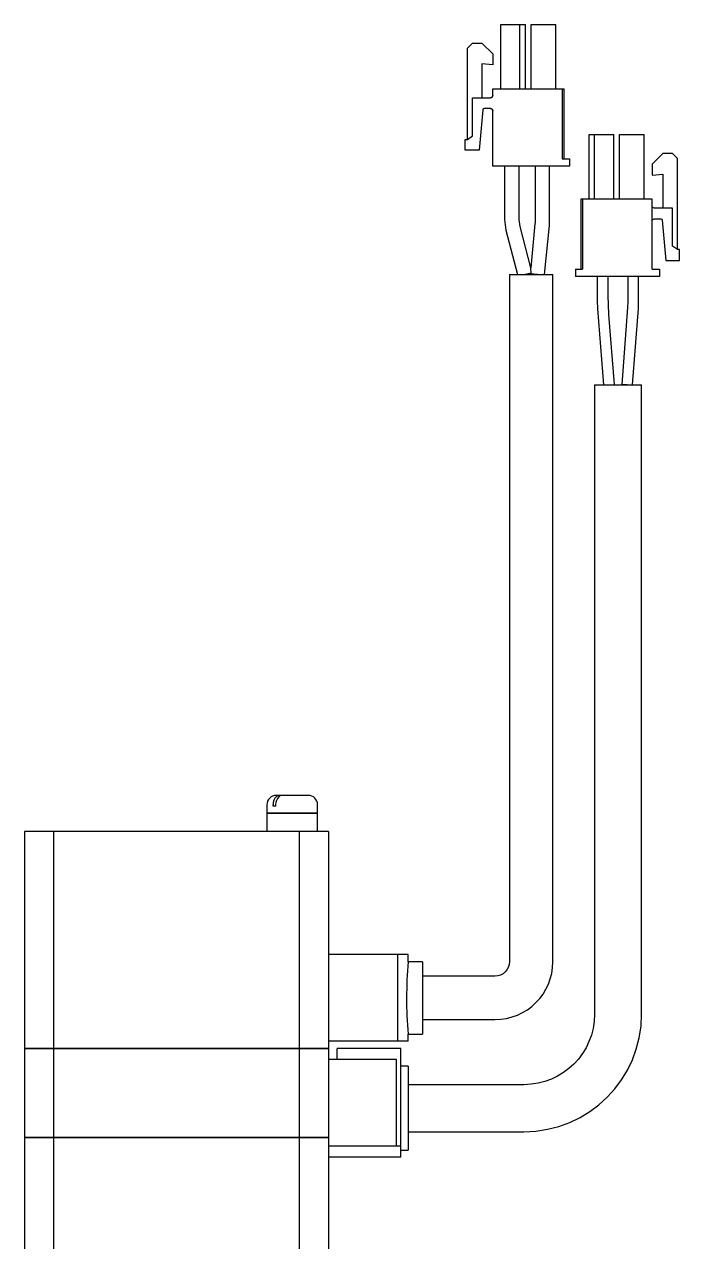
# Model space of a CAD drawing. Extents: x 0 to 1580, y -8 to 1316.
# Drawn here: x 464.9 to 555.4, y 662 to 830.3 of the extents above; entities that cross this region are included whole.
import ezdxf

# ---------------------------------------------------------------- set-up
doc = ezdxf.new("R2010")
doc.units = 0
doc.header["$LTSCALE"] = 0.5
doc.layers.add('MSM_CONTINUOUS', color=7, linetype='CONTINUOUS')

msp = doc.modelspace()

# ---------------------------------------------------------------- linework, layer by layer
at = {"layer": 'MSM_CONTINUOUS'}
for p, q in [((530.71, 821.44), (530.71, 830.34)), ((530.71, 830.34), (534.11, 830.34)), ((530.71, 821.44), (530.71, 830.34)), ((533.36, 821.44), (533.36, 830.34)), ((534.11, 821.44), (534.11, 830.34)), ((534.91, 821.44), (534.91, 830.34)), ((534.91, 830.34), (538.31, 830.34)), ((534.91, 821.44), (534.91, 830.34)), ((538.31, 821.44), (538.31, 830.34)), ((526.11, 827.04), (526.81, 827.74)), ((526.11, 827.04), (526.81, 827.74)), ((526.11, 814.44), (526.11, 827.04)), ((526.11, 814.44), (526.11, 827.04)), ((526.81, 827.74), (528.11, 827.74)), ((528.11, 827.74), (529.61, 826.24)), ((529.61, 824.74), (528.11, 824.87)), ((528.11, 824.87), (528.11, 820.19)), ((529.61, 824.74), (528.11, 824.87)), ((529.61, 826.24), (529.61, 824.74)), ((529.61, 820.49), (529.61, 821.44)), ((529.61, 821.44), (539.46, 821.44)), ((529.61, 820.49), (529.61, 821.44)), ((539.21, 821.44), (539.21, 811.74)), ((539.46, 811.74), (539.46, 821.44)), ((526.81, 814.94), (526.81, 820.19)), ((526.81, 820.19), (529.31, 820.19)), ((526.81, 814.94), (526.81, 820.19)), ((529.61, 820.49), (529.61, 820.48)), ((528.21, 818.51), (527.72, 812.94)), ((529.31, 818.69), (528.41, 818.69)), ((529.61, 810.74), (529.61, 818.39)), ((529.61, 818.39), (529.61, 818.39)), ((529.61, 810.74), (529.61, 818.39)), ((526.11, 814.44), (526.81, 814.94)), ((526.11, 814.44), (526.81, 814.94)), ((542.91, 806.19), (542.91, 815.09)), ((542.91, 815.09), (546.31, 815.09)), ((543.66, 806.19), (543.66, 815.09)), ((546.31, 806.19), (546.31, 815.09)), ((547.11, 806.19), (547.11, 815.09)), ((547.11, 815.09), (550.51, 815.09)), ((550.51, 806.19), (550.51, 815.09)), ((525.81, 812.94), (525.81, 814.44)), ((525.81, 814.44), (526.11, 814.44)), ((525.81, 812.94), (525.81, 814.44)), ((527.72, 812.94), (525.81, 812.94)), ((539.21, 811.74), (540.21, 811.74)), ((540.21, 811.74), (540.21, 810.74)), ((553.11, 812.49), (551.61, 810.99)), ((554.41, 812.49), (553.11, 812.49)), ((555.11, 811.79), (554.41, 812.49)), ((555.11, 799.19), (555.11, 811.79)), ((540.21, 810.74), (529.61, 810.74)), ((531.24, 810.74), (531.24, 803.38)), ((533.24, 803.38), (533.24, 810.74)), ((535.44, 810.74), (535.44, 802.84)), ((537.44, 802.84), (537.44, 810.74)), ((551.61, 810.99), (551.61, 809.49)), ((551.61, 809.49), (553.11, 809.62)), ((553.11, 809.62), (553.11, 804.94)), ((551.61, 806.19), (541.76, 806.19)), ((541.76, 806.19), (541.76, 796.49)), ((542.01, 806.19), (542.01, 796.49)), ((551.61, 796.49), (551.61, 806.19)), ((554.41, 804.94), (551.91, 804.94)), ((554.41, 799.69), (554.41, 804.94)), ((531.24, 803.38), (531.43, 801.87)), ((533.37, 802.37), (533.24, 803.38)), ((535.44, 802.84), (535.43, 802.74)), ((537.42, 802.55), (537.44, 802.84)), ((551.91, 803.44), (552.81, 803.44)), ((553.01, 803.26), (553.5, 797.69)), ((531.43, 801.87), (533.03, 795.74)), ((534.85, 796.69), (533.37, 802.37)), ((535.43, 802.74), (534.85, 796.69)), ((536.77, 795.74), (537.42, 802.55)), ((555.11, 799.19), (554.41, 799.69)), ((555.41, 799.19), (555.11, 799.19)), ((555.41, 797.69), (555.41, 799.19)), ((534.91, 795.96), (534.85, 796.69)), ((541.01, 796.49), (541.01, 795.49)), ((541.01, 796.49), (542.01, 796.49)), ((551.61, 796.49), (552.61, 796.49)), ((552.61, 796.49), (552.61, 795.49)), ((553.5, 797.69), (555.41, 797.69)), ((531.91, 795.74), (537.91, 795.74)), ((531.91, 795.74), (531.91, 700.74)), ((534.91, 795.96), (534.06, 795.74)), ((534.77, 795.93), (534.77, 795.84)), ((535.76, 795.74), (534.77, 795.84)), ((537.91, 700.74), (537.91, 795.74)), ((552.61, 795.49), (541.01, 795.49)), ((544.04, 795.49), (544.04, 791.89)), ((545.54, 792.86), (545.54, 795.49)), ((548.24, 795.49), (548.24, 791.86)), ((549.74, 791.86), (549.74, 795.49)), ((545.64, 790.23), (545.54, 792.86)), ((544.07, 791.03), (544.91, 780.49)), ((548.21, 791.17), (547.41, 780.55)), ((548.91, 780.49), (549.71, 791.06)), ((546.41, 780.55), (545.64, 790.23)), ((543.66, 780.49), (550.16, 780.49)), ((543.66, 780.49), (543.66, 693.49)), ((548.16, 780.49), (547.41, 780.55)), ((550.16, 693.49), (550.16, 780.49)), ((504.11, 723.74), (499.71, 723.74)), ((498.41, 722.44), (498.41, 721.29)), ((499.27, 722.24), (499.27, 722.44)), ((499.62, 722.24), (499.27, 722.24)), ((499.62, 722.24), (499.62, 722.44)), ((505.41, 721.29), (505.41, 722.44)), ((505.41, 721.29), (498.41, 721.29)), ((505.41, 721.24), (498.41, 721.24)), ((498.41, 721.24), (498.41, 718.74)), ((498.46, 721.29), (498.46, 721.24)), ((505.36, 721.24), (505.36, 721.29)), ((505.41, 718.74), (505.41, 721.24)), ((464.91, 718.74), (464.91, 688.79)), ((506.91, 718.74), (464.91, 718.74)), ((468.94, 718.74), (468.94, 688.79)), ((502.88, 718.74), (502.88, 688.79)), ((506.91, 718.74), (506.91, 688.79)), ((517.91, 701.74), (506.91, 701.74)), ((516.48, 689.74), (516.48, 701.74)), ((517.91, 700.74), (517.91, 701.74)), ((519.91, 700.74), (517.91, 700.74)), ((519.91, 700.74), (519.91, 690.74)), ((529.91, 698.74), (519.91, 698.74)), ((519.91, 692.74), (529.91, 692.74)), ((517.91, 689.74), (517.91, 690.74)), ((517.91, 690.74), (519.91, 690.74)), ((464.91, 688.79), (506.91, 688.79)), ((464.91, 688.74), (464.91, 676.49)), ((464.91, 688.74), (506.91, 688.74)), ((464.96, 688.79), (464.96, 688.74)), ((468.94, 688.74), (468.94, 676.49)), ((469.2, 688.79), (469.2, 688.74)), ((502.62, 688.79), (502.62, 688.74)), ((502.88, 688.74), (502.88, 676.49)), ((506.86, 688.79), (506.86, 688.74)), ((517.91, 689.74), (506.91, 689.74)), ((506.91, 688.74), (506.91, 652.49)), ((516.91, 688.74), (508.11, 688.74)), ((508.11, 687.24), (508.11, 688.74)), ((516.91, 673.74), (516.91, 688.74)), ((516.31, 687.24), (506.91, 687.24)), ((516.31, 675.24), (516.31, 687.24)), ((517.91, 686.31), (516.91, 686.31)), ((517.91, 686.31), (517.91, 674.67)), ((533.91, 683.74), (517.91, 683.74)), ((517.91, 677.24), (533.91, 677.24)), ((464.91, 676.49), (506.91, 676.49)), ((464.91, 676.44), (464.91, 652.49)), ((464.91, 676.44), (506.91, 676.44)), ((464.96, 676.49), (464.96, 676.44)), ((468.94, 676.44), (468.94, 652.49)), ((469.2, 676.49), (469.2, 676.44)), ((502.62, 676.49), (502.62, 676.44)), ((502.88, 676.44), (502.88, 652.49)), ((506.86, 676.49), (506.86, 676.44)), ((516.91, 675.24), (506.91, 675.24)), ((516.91, 673.74), (506.91, 673.74)), ((516.91, 674.67), (517.91, 674.67))]:
    msp.add_line(p, q, dxfattribs=at)
for points in [[(546.41, 780.55, 0), (546.41, 780.55, 0), (546.41, 780.55, 0), (546.41, 780.55, 0), (546.41, 780.55, 0), (546.41, 780.55, 0), (546.41, 780.55, 0), (546.41, 780.55, 0), (546.41, 780.54, 0), (546.41, 780.54, 0), (546.41, 780.54, 0), (546.41, 780.54, 0), (546.41, 780.54, 0), (546.41, 780.54, 0), (546.41, 780.54, 0), (546.41, 780.54, 0), (546.41, 780.54, 0), (546.41, 780.54, 0), (546.41, 780.54, 0), (546.41, 780.54, 0), (546.41, 780.54, 0), (546.41, 780.54, 0), (546.41, 780.54, 0), (546.41, 780.54, 0), (546.41, 780.54, 0), (546.41, 780.54, 0), (546.41, 780.54, 0), (546.41, 780.54, 0), (546.41, 780.54, 0), (546.41, 780.54, 0), (546.41, 780.53, 0), (546.41, 780.53, 0), (546.41, 780.53, 0), (546.41, 780.53, 0), (546.41, 780.53, 0), (546.41, 780.53, 0), (546.41, 780.53, 0), (546.41, 780.53, 0), (546.41, 780.53, 0), (546.41, 780.53, 0), (546.41, 780.53, 0), (546.41, 780.53, 0), (546.41, 780.53, 0), (546.41, 780.53, 0), (546.41, 780.53, 0), (546.41, 780.53, 0), (546.41, 780.53, 0), (546.41, 780.53, 0), (546.41, 780.53, 0), (546.41, 780.53, 0), (546.4, 780.53, 0), (546.4, 780.53, 0), (546.4, 780.52, 0), (546.4, 780.52, 0), (546.4, 780.52, 0), (546.4, 780.52, 0), (546.4, 780.52, 0), (546.4, 780.52, 0), (546.4, 780.52, 0), (546.4, 780.52, 0), (546.4, 780.52, 0), (546.4, 780.52, 0), (546.4, 780.52, 0), (546.4, 780.52, 0), (546.4, 780.52, 0), (546.4, 780.52, 0), (546.4, 780.52, 0), (546.4, 780.52, 0), (546.4, 780.52, 0), (546.4, 780.52, 0), (546.4, 780.52, 0), (546.4, 780.52, 0), (546.4, 780.52, 0), (546.4, 780.51, 0), (546.4, 780.51, 0), (546.4, 780.51, 0), (546.4, 780.51, 0), (546.4, 780.51, 0), (546.4, 780.51, 0), (546.4, 780.51, 0), (546.4, 780.51, 0), (546.4, 780.51, 0), (546.4, 780.51, 0), (546.4, 780.51, 0), (546.4, 780.51, 0), (546.4, 780.51, 0), (546.4, 780.51, 0), (546.4, 780.51, 0), (546.4, 780.51, 0), (546.4, 780.51, 0), (546.39, 780.51, 0), (546.39, 780.51, 0), (546.39, 780.51, 0), (546.39, 780.51, 0), (546.39, 780.51, 0), (546.39, 780.5, 0), (546.39, 780.5, 0), (546.39, 780.5, 0), (546.39, 780.5, 0), (546.39, 780.5, 0), (546.39, 780.5, 0), (546.39, 780.5, 0), (546.39, 780.5, 0), (546.39, 780.5, 0), (546.39, 780.5, 0), (546.39, 780.5, 0), (546.39, 780.5, 0), (546.39, 780.5, 0), (546.39, 780.5, 0), (546.39, 780.5, 0), (546.39, 780.5, 0), (546.39, 780.5, 0), (546.39, 780.5, 0), (546.39, 780.5, 0), (546.39, 780.5, 0), (546.39, 780.5, 0), (546.39, 780.5, 0), (546.38, 780.5, 0), (546.38, 780.49, 0), (546.38, 780.49, 0), (546.38, 780.49, 0), (546.38, 780.49, 0), (546.38, 780.49, 0), (546.38, 780.49, 0), (546.38, 780.49, 0), (546.38, 780.49, 0), (546.38, 780.49, 0), (546.38, 780.49, 0), (546.38, 780.49, 0)], [(547.41, 780.55, 0), (547.41, 780.54, 0), (547.41, 780.54, 0), (547.41, 780.54, 0), (547.41, 780.54, 0), (547.41, 780.54, 0), (547.41, 780.54, 0), (547.41, 780.54, 0), (547.41, 780.54, 0), (547.41, 780.54, 0), (547.41, 780.54, 0), (547.41, 780.54, 0), (547.41, 780.54, 0), (547.41, 780.54, 0), (547.41, 780.54, 0), (547.41, 780.54, 0), (547.41, 780.54, 0), (547.41, 780.54, 0), (547.41, 780.54, 0), (547.41, 780.54, 0), (547.41, 780.54, 0), (547.41, 780.54, 0), (547.41, 780.54, 0), (547.41, 780.54, 0), (547.41, 780.53, 0), (547.41, 780.53, 0), (547.41, 780.53, 0), (547.41, 780.53, 0), (547.41, 780.53, 0), (547.41, 780.53, 0), (547.41, 780.53, 0), (547.41, 780.53, 0), (547.41, 780.53, 0), (547.41, 780.53, 0), (547.41, 780.53, 0), (547.41, 780.53, 0), (547.41, 780.53, 0), (547.41, 780.53, 0), (547.41, 780.53, 0), (547.41, 780.53, 0), (547.41, 780.53, 0), (547.41, 780.53, 0), (547.41, 780.53, 0), (547.41, 780.53, 0), (547.41, 780.53, 0), (547.41, 780.53, 0), (547.42, 780.53, 0), (547.42, 780.52, 0), (547.42, 780.52, 0), (547.42, 780.52, 0), (547.42, 780.52, 0), (547.42, 780.52, 0), (547.42, 780.52, 0), (547.42, 780.52, 0), (547.42, 780.52, 0), (547.42, 780.52, 0), (547.42, 780.52, 0), (547.42, 780.52, 0), (547.42, 780.52, 0), (547.42, 780.52, 0), (547.42, 780.52, 0), (547.42, 780.52, 0), (547.42, 780.52, 0), (547.42, 780.52, 0), (547.42, 780.52, 0), (547.42, 780.52, 0), (547.42, 780.52, 0), (547.42, 780.52, 0), (547.42, 780.52, 0), (547.42, 780.52, 0), (547.42, 780.51, 0), (547.42, 780.51, 0), (547.42, 780.51, 0), (547.42, 780.51, 0), (547.42, 780.51, 0), (547.42, 780.51, 0), (547.42, 780.51, 0), (547.42, 780.51, 0), (547.42, 780.51, 0), (547.42, 780.51, 0), (547.42, 780.51, 0), (547.42, 780.51, 0), (547.42, 780.51, 0), (547.42, 780.51, 0), (547.42, 780.51, 0), (547.42, 780.51, 0), (547.42, 780.51, 0), (547.42, 780.51, 0), (547.42, 780.51, 0), (547.42, 780.51, 0), (547.42, 780.51, 0), (547.42, 780.51, 0), (547.43, 780.5, 0), (547.43, 780.5, 0), (547.43, 780.5, 0), (547.43, 780.5, 0), (547.43, 780.5, 0), (547.43, 780.5, 0), (547.43, 780.5, 0), (547.43, 780.5, 0), (547.43, 780.5, 0), (547.43, 780.5, 0), (547.43, 780.5, 0), (547.43, 780.5, 0), (547.43, 780.5, 0), (547.43, 780.5, 0), (547.43, 780.5, 0), (547.43, 780.5, 0), (547.43, 780.5, 0), (547.43, 780.5, 0), (547.43, 780.5, 0), (547.43, 780.5, 0), (547.43, 780.5, 0), (547.43, 780.5, 0), (547.43, 780.5, 0), (547.43, 780.5, 0), (547.43, 780.5, 0), (547.43, 780.49, 0), (547.43, 780.49, 0), (547.43, 780.49, 0), (547.43, 780.49, 0), (547.44, 780.49, 0), (547.44, 780.49, 0), (547.44, 780.49, 0), (547.44, 780.49, 0), (547.44, 780.49, 0), (547.44, 780.49, 0), (547.44, 780.49, 0), (547.44, 780.49, 0)]]:
    msp.add_polyline3d(points, dxfattribs=at)
for centre, radius, start, end in [((529.31, 820.49), 0.3, 270, 0), ((528.41, 818.49), 0.2, 90, 175), ((529.31, 818.39), 0.3, 0, 90), ((554.79, 791.89), 10.75, 180, 184.548), ((538.99, 791.86), 10.75, 355.7108, 0), ((499.71, 722.44), 1.3, 90, 180), ((500.21, 722.99), 0.751, 91.7681, 128.8955), ((500.56, 722.99), 0.754, 95.8166, 131.8939), ((504.11, 722.44), 1.3, 0, 90), ((500.67, 722.52), 1.41, 131.3743, 182.8178), ((501, 722.53), 1.39, 132.8199, 183.04), ((577.93, 695.73), 60.23, 175.2289, 179.9909), ((529.91, 700.74), 8, 270, 0), ((577.95, 695.75), 60.26, 180.0102, 184.77), ((533.91, 693.49), 16.25, 270, 0)]:
    msp.add_arc(centre, radius, start, end, dxfattribs=at)
at = {"layer": 'MSM_CONTINUOUS', "extrusion": (0, 0, -1)}
for centre, radius, start, end in [((-529.31, 820.49), 0.3, 180, 270), ((-529.31, 820.49), 0.3, 180, 270), ((-529.31, 818.39), 0.3, 90, 180), ((-529.31, 818.39), 0.3, 90, 180), ((-551.91, 805.24), 0.3, 270, 0), ((-551.91, 803.14), 0.3, 0, 90), ((-552.81, 803.24), 0.2, 90, 175), ((-538.99, 791.86), 9.25, 180, 184.2892), ((-529.91, 700.74), 2, 180, 270), ((-533.91, 693.49), 9.75, 180, 270)]:
    msp.add_arc(centre, radius, start, end, dxfattribs=at)

doc.saveas('drawing.dxf')
